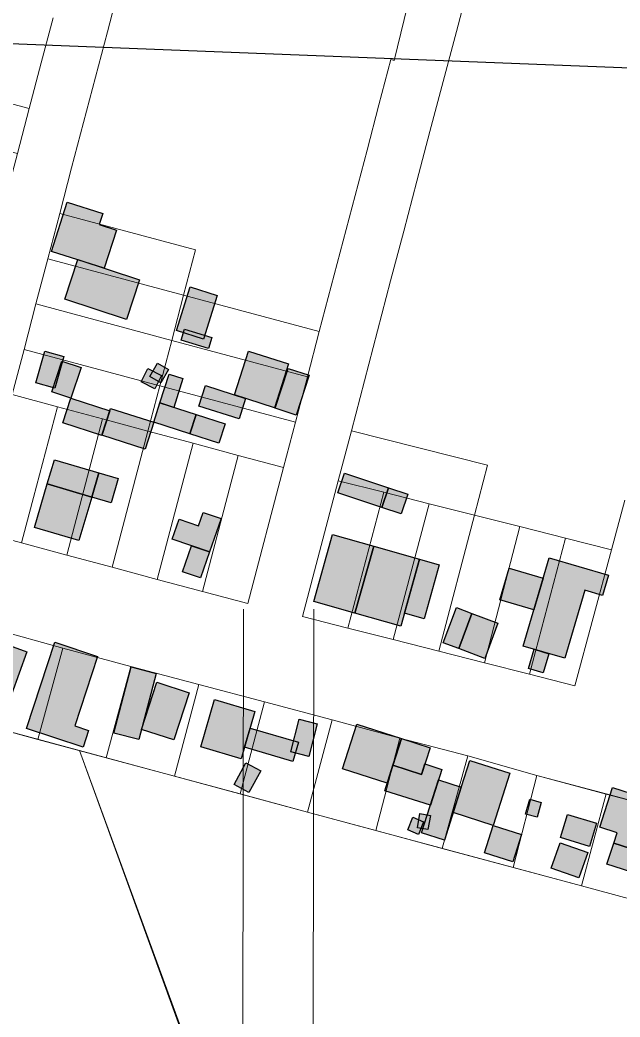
# Model space of a CAD drawing. Header units: millimetres. Extents: x -71 to 10084, y -63 to 6230.
# Drawn here: x 6031 to 6159.1, y 3571.6 to 3784.3 of the extents above; entities that cross this region are included whole.
import ezdxf

# ---------------------------------------------------------------- set-up
doc = ezdxf.new("R2010")
doc.units = ezdxf.units.MM
doc.layers.add('0 Límite subáreas', color=1, linetype='Continuous')
doc.layers.add('Edificaciones Pilar', color=50, linetype='Continuous')
for name, color, linetype, lineweight, true_color in [('00.PROPUESTAS EDIFICACION', 251, 'Continuous', 5, 0x575757), ('01. Manzanas Esc. Urbana', 254, 'Continuous', 5, 0xcccccc), ('01. Parcelas Esc. Urbana', 8, 'Continuous', 5, 0x808080)]:
    doc.layers.add(name, color=color, linetype=linetype, lineweight=lineweight, true_color=true_color)

msp = doc.modelspace()

# ---------------------------------------------------------------- hatches: boundary and pattern name
at = {"layer": 'Edificaciones Pilar', "transparency": 33554559}
for points in [[(6048.96, 3731.31), (6037.73, 3734.87), (6041.07, 3745.41), (6048.63, 3743.01), (6047.86, 3740.6), (6051.54, 3739.44), (6048.96, 3731.31)], [(6053.7, 3720.35), (6040.55, 3724.68), (6043.35, 3733.18), (6056.5, 3728.84), (6053.7, 3720.35)], [(6070.14, 3716.2), (6064.39, 3717.99), (6067.31, 3727.31), (6073.05, 3725.51), (6070.14, 3716.2)], [(6071.25, 3714.21), (6065.38, 3715.95), (6066.08, 3718.3), (6071.94, 3716.55), (6071.25, 3714.21)], [(6040.35, 3712.46), (6038.42, 3705.69), (6034.38, 3706.84), (6036.31, 3713.61), (6040.35, 3712.46)], [(6085.3, 3701.54), (6076.74, 3704.28), (6079.74, 3713.64), (6088.29, 3710.9), (6085.3, 3701.54)], [(6041.86, 3703.58), (6037.77, 3704.92), (6039.91, 3711.46), (6044, 3710.12), (6041.86, 3703.58)], [(6061.02, 3706.84), (6058.71, 3708.19), (6060.36, 3711.02), (6062.67, 3709.68), (6061.02, 3706.84)], [(6059.74, 3705.6), (6056.82, 3707.04), (6058.24, 3709.89), (6061.15, 3708.44), (6059.74, 3705.6)], [(6063.78, 3701.63), (6060.83, 3702.57), (6062.8, 3708.74), (6065.75, 3707.79), (6063.78, 3701.63)], [(6089.92, 3699.98), (6085.44, 3701.44), (6088.21, 3709.95), (6092.69, 3708.49), (6089.92, 3699.98)], [(6077.73, 3699.16), (6069.16, 3701.9), (6070.55, 3706.26), (6079.12, 3703.52), (6077.73, 3699.16)], [(6048.45, 3695.65), (6040.15, 3698.36), (6041.86, 3703.58), (6050.16, 3700.87), (6048.45, 3695.65)], [(6067.26, 3695.96), (6059.51, 3698.45), (6060.83, 3702.57), (6068.58, 3700.09), (6067.26, 3695.96)], [(6057.67, 3692.71), (6048.43, 3695.67), (6050.26, 3701.4), (6059.51, 3698.45), (6057.67, 3692.71)], [(6073.45, 3693.99), (6067.26, 3695.96), (6068.58, 3700.09), (6074.77, 3698.11), (6073.45, 3693.99)], [(6046.28, 3682.49), (6036.81, 3685.29), (6038.34, 3690.46), (6047.82, 3687.66), (6046.28, 3682.49)], [(6050.42, 3681.27), (6046.28, 3682.49), (6047.82, 3687.66), (6051.95, 3686.44), (6050.42, 3681.27)], [(6108.23, 3680.29), (6098.85, 3683.4), (6100.24, 3687.6), (6109.62, 3684.5), (6108.23, 3680.29)], [(6043.54, 3673.21), (6034.07, 3676), (6036.81, 3685.29), (6046.28, 3682.49), (6043.54, 3673.21)], [(6112.37, 3678.92), (6108.23, 3680.29), (6109.62, 3684.5), (6113.76, 3683.12), (6112.37, 3678.92)], [(6071.43, 3670.8), (6063.48, 3673.55), (6064.94, 3677.76), (6069.05, 3676.34), (6070.06, 3679.24), (6073.89, 3677.91), (6071.43, 3670.8)], [(6102.48, 3657.76), (6093.69, 3660.25), (6097.72, 3674.49), (6106.5, 3672.01), (6102.48, 3657.76)], [(6069.5, 3665.25), (6065.67, 3666.58), (6067.59, 3672.13), (6071.43, 3670.8), (6069.5, 3665.25)], [(6102.48, 3657.76), (6106.5, 3672.01), (6116.29, 3669.24), (6112.26, 3655), (6102.48, 3657.76)], [(6120.47, 3668.06), (6117.22, 3656.56), (6113.03, 3657.74), (6116.28, 3669.25), (6120.47, 3668.06)], [(6147.25, 3648.11), (6138.41, 3650.72), (6143.97, 3669.56), (6156.57, 3665.85), (6155.29, 3661.5), (6151.53, 3662.61), (6147.25, 3648.11)], [(6140.69, 3658.45), (6133.39, 3660.6), (6135.39, 3667.37), (6142.69, 3665.22), (6140.69, 3658.45)], [(6127.45, 3657.68), (6124.64, 3650.17), (6121.32, 3651.41), (6124.13, 3658.92), (6127.45, 3657.68)], [(6130.18, 3648.1), (6124.64, 3650.17), (6127.45, 3657.68), (6132.99, 3655.61), (6130.18, 3648.1)], [(6029.17, 3640.37), (6020.1, 3643.63), (6023.38, 3652.77), (6032.45, 3649.51), (6029.17, 3640.37)], [(6044.47, 3629.18), (6032.38, 3633.15), (6038.41, 3651.52), (6047.54, 3648.52), (6042.66, 3633.68), (6045.63, 3632.7), (6044.47, 3629.18)], [(6142.69, 3645), (6139.53, 3645.93), (6140.74, 3650.03), (6143.9, 3649.1), (6142.69, 3645)], [(6056.31, 3630.77), (6051.03, 3632.16), (6054.74, 3646.28), (6060.02, 3644.89), (6056.31, 3630.77)], [(6063.8, 3630.7), (6056.91, 3632.93), (6060.17, 3643), (6067.06, 3640.77), (6063.8, 3630.7)], [(6078.21, 3626.69), (6069.57, 3629.21), (6072.5, 3639.29), (6081.14, 3636.77), (6078.21, 3626.69)], [(6094.4, 3634.13), (6092.62, 3627.17), (6088.76, 3628.16), (6090.55, 3635.12), (6094.4, 3634.13)], [(6089.23, 3626.13), (6078.92, 3629.14), (6080.11, 3633.24), (6090.43, 3630.24), (6089.23, 3626.13)], [(6109.36, 3621.5), (6099.84, 3624.54), (6102.87, 3634.03), (6112.39, 3630.99), (6109.36, 3621.5)], [(6116.68, 3623.34), (6110.57, 3625.29), (6112.39, 3630.99), (6118.5, 3629.04), (6116.68, 3623.34)], [(6079.84, 3619.49), (6076.69, 3621.21), (6079.21, 3625.82), (6082.36, 3624.1), (6079.84, 3619.49)], [(6131.99, 3612.47), (6123.45, 3615.2), (6127, 3626.32), (6135.55, 3623.6), (6131.99, 3612.47)], [(6118.57, 3616.76), (6108.84, 3619.87), (6110.57, 3625.29), (6116.68, 3623.34), (6117.4, 3625.59), (6121.02, 3624.43), (6118.57, 3616.76)], [(6125.18, 3620.62), (6121.57, 3609.33), (6116.69, 3610.89), (6120.3, 3622.18), (6125.18, 3620.62)], [(6158.43, 3610.87), (6154.72, 3612.07), (6157.47, 3620.57), (6169.85, 3616.56), (6166.4, 3605.88), (6157.73, 3608.69), (6158.43, 3610.87)], [(6141.37, 3614.2), (6138.91, 3614.88), (6139.8, 3618.04), (6142.25, 3617.35), (6141.37, 3614.2)], [(6116.03, 3610.56), (6113.75, 3611.5), (6114.86, 3614.2), (6117.14, 3613.26), (6116.03, 3610.56)], [(6118.05, 3611.59), (6115.8, 3611.98), (6116.32, 3614.99), (6118.57, 3614.6), (6118.05, 3611.59)], [(6152.55, 3608.01), (6146.37, 3609.86), (6147.85, 3614.82), (6154.04, 3612.97), (6152.55, 3608.01)], [(6136.15, 3604.67), (6130.12, 3606.6), (6131.99, 3612.47), (6138.03, 3610.54), (6136.15, 3604.67)], [(6150.29, 3601.3), (6144.39, 3603.35), (6146.27, 3608.76), (6152.17, 3606.71), (6150.29, 3601.3)], [(6164.95, 3601.42), (6156.28, 3604.22), (6157.73, 3608.69), (6166.4, 3605.88), (6164.95, 3601.42)]]:
    msp.add_hatch(color=256, dxfattribs=at).paths.add_polyline_path(points, flags=0)

# ---------------------------------------------------------------- linework, layer by layer
at = {"layer": '0 Límite subáreas', "linetype": 'Continuous'}
msp.add_lwpolyline([(6291.82, 3581.59), (6222.76, 3374.1), (6103.31, 2706.91), (5956.01, 2708.42), (5949.06, 2531.45), (5375.81, 2553.95), (5424.84, 3802.99), (6299.16, 3768.67)], close=True, dxfattribs=at)
at = {"layer": '00.PROPUESTAS EDIFICACION', "linetype": 'Continuous'}
for p, q in [((6078.68, 3658.61), (6078.42, 3468.26)), ((6093.68, 3658.59), (6093.42, 3469.67))]:
    msp.add_line(p, q, dxfattribs=at)
at = {"layer": '01. Manzanas Esc. Urbana', "linetype": 'Continuous', "flags": 128}
for points in [[(6120.84, 3816.49), (6110.88, 3775.62), (6110.14, 3775.83), (6107.6, 3766.14), (6105.06, 3756.45), (6102.52, 3746.8), (6099.95, 3737.13), (6097.41, 3727.49), (6094.87, 3717.8), (6092.33, 3708.11), (6089.78, 3698.46), (6087.25, 3688.77), (6079.6, 3659.77), (6069.95, 3662.35), (6060.29, 3664.94), (6050.64, 3667.53), (6040.97, 3670.14), (6031.31, 3672.73), (6021.66, 3675.32)], [(6160.06, 3681.85), (6157.23, 3671.25), (6149.44, 3642.27), (6139.76, 3644.72), (6130.15, 3647.16), (6120.38, 3649.64), (6110.66, 3652.09), (6100.98, 3654.54), (6091.28, 3657.01), (6098.91, 3685.99), (6101.72, 3696.65), (6104.51, 3707.29), (6107.29, 3717.93), (6110.1, 3728.59), (6112.92, 3739.21), (6115.71, 3749.85), (6118.49, 3760.49), (6121.31, 3771.1), (6124.12, 3781.77), (6132.48, 3813.57), (6142.3, 3811.67), (6152.17, 3809.78), (6162, 3807.89)], [(6038.03, 3784.72), (6035.49, 3775.08), (6032.95, 3765.39), (6030.41, 3755.74), (6027.87, 3746.05), (6025.33, 3736.36), (6022.78, 3726.72), (6020.22, 3717.05), (6017.67, 3707.4), (6010.05, 3678.37), (6000.4, 3680.92), (5990.72, 3683.46), (5981.03, 3686), (5971.38, 3688.54), (5961.69, 3691.08), (5952.04, 3693.63), (5959.65, 3722.63), (5962.19, 3732.32), (5964.75, 3741.99), (5967.48, 3752.39), (5970.03, 3762.15), (5972.64, 3772.03), (5975.17, 3781.61), (5977.71, 3791.3)], [(6029.29, 3704.34), (6031.83, 3713.99), (6034.37, 3723.68), (6036.91, 3733.32), (6039.45, 3743.01), (6041.99, 3752.7), (6044.54, 3762.35), (6047.1, 3772.02), (6049.64, 3781.71), (6052.18, 3791.36)], [(6025.71, 3654.28), (6040.11, 3650.28), (6054.61, 3646.36), (6069.15, 3642.53), (6083.18, 3638.8), (6097.63, 3634.98), (6112.08, 3631.09), (6126.58, 3627.32), (6141.33, 3623.15), (6156.11, 3619.17), (6170.76, 3615.27)]]:
    msp.add_lwpolyline(points, dxfattribs=at)
at = {"layer": '01. Parcelas Esc. Urbana', "linetype": 'Continuous', "flags": 128}
for points in [[(6001.36, 3763.38), (6001.52, 3764.01), (6003.9, 3773.03), (6032.95, 3765.39), (6030.41, 3755.74), (6001.36, 3763.38)], [(6001.36, 3763.38), (6001.52, 3764.01), (6003.9, 3773.03), (6032.95, 3765.39), (6030.41, 3755.74), (6001.36, 3763.38)], [(6001.36, 3763.38), (6001.52, 3764.01), (6003.9, 3773.03), (6032.95, 3765.39), (6030.41, 3755.74), (6001.36, 3763.38)], [(6036.91, 3733.32), (6039.45, 3743.01), (6068.45, 3735.25), (6065.91, 3725.56), (6036.91, 3733.32)], [(6036.91, 3733.32), (6039.45, 3743.01), (6068.45, 3735.25), (6065.91, 3725.56), (6036.91, 3733.32)], [(6036.91, 3733.32), (6039.45, 3743.01), (6068.45, 3735.25), (6065.91, 3725.56), (6036.91, 3733.32)], [(6036.91, 3733.32), (6065.91, 3725.56), (6063.37, 3715.87), (6034.37, 3723.68), (6036.91, 3733.32)], [(6036.91, 3733.32), (6065.91, 3725.56), (6063.37, 3715.87), (6034.37, 3723.68), (6036.91, 3733.32)], [(6036.91, 3733.32), (6065.91, 3725.56), (6063.37, 3715.87), (6034.37, 3723.68), (6036.91, 3733.32)], [(6031.83, 3713.99), (6034.37, 3723.68), (6063.37, 3715.87), (6060.83, 3706.23), (6031.83, 3713.99)], [(6031.83, 3713.99), (6034.37, 3723.68), (6063.37, 3715.87), (6060.83, 3706.23), (6031.83, 3713.99)], [(6031.83, 3713.99), (6034.37, 3723.68), (6063.37, 3715.87), (6060.83, 3706.23), (6031.83, 3713.99)], [(6065.91, 3725.56), (6094.87, 3717.8), (6092.33, 3708.11), (6063.37, 3715.87), (6065.91, 3725.56)], [(6065.91, 3725.56), (6094.87, 3717.8), (6092.33, 3708.11), (6063.37, 3715.87), (6065.91, 3725.56)], [(6065.91, 3725.56), (6094.87, 3717.8), (6092.33, 3708.11), (6063.37, 3715.87), (6065.91, 3725.56)], [(6060.83, 3706.23), (6063.37, 3715.87), (6092.33, 3708.11), (6089.78, 3698.46), (6060.83, 3706.23)], [(6060.83, 3706.23), (6063.37, 3715.87), (6092.33, 3708.11), (6089.78, 3698.46), (6060.83, 3706.23)], [(6060.83, 3706.23), (6063.37, 3715.87), (6092.33, 3708.11), (6089.78, 3698.46), (6060.83, 3706.23)], [(6029.29, 3704.34), (6031.83, 3713.99), (6060.83, 3706.23), (6058.29, 3696.54), (6048.61, 3699.15), (6038.96, 3701.73), (6029.29, 3704.34)], [(6029.29, 3704.34), (6031.83, 3713.99), (6060.83, 3706.23), (6058.29, 3696.54), (6048.61, 3699.15), (6038.96, 3701.73), (6029.29, 3704.34)], [(6029.29, 3704.34), (6031.83, 3713.99), (6060.83, 3706.23), (6058.29, 3696.54), (6048.61, 3699.15), (6038.96, 3701.73), (6029.29, 3704.34)], [(6058.29, 3696.54), (6060.83, 3706.23), (6089.78, 3698.46), (6087.25, 3688.77), (6077.57, 3691.38), (6067.92, 3693.97), (6058.29, 3696.54)], [(6058.29, 3696.54), (6060.83, 3706.23), (6089.78, 3698.46), (6087.25, 3688.77), (6077.57, 3691.38), (6067.92, 3693.97), (6058.29, 3696.54)], [(6058.29, 3696.54), (6060.83, 3706.23), (6089.78, 3698.46), (6087.25, 3688.77), (6077.57, 3691.38), (6067.92, 3693.97), (6058.29, 3696.54)], [(6021.66, 3675.32), (6029.29, 3704.34), (6038.96, 3701.73), (6031.31, 3672.73), (6021.66, 3675.32)], [(6021.66, 3675.32), (6029.29, 3704.34), (6038.96, 3701.73), (6031.31, 3672.73), (6021.66, 3675.32)], [(6021.66, 3675.32), (6029.29, 3704.34), (6038.96, 3701.73), (6031.31, 3672.73), (6021.66, 3675.32)], [(6038.96, 3701.73), (6048.61, 3699.15), (6040.97, 3670.14), (6031.31, 3672.73), (6038.96, 3701.73)], [(6038.96, 3701.73), (6048.61, 3699.15), (6040.97, 3670.14), (6031.31, 3672.73), (6038.96, 3701.73)], [(6038.96, 3701.73), (6048.61, 3699.15), (6040.97, 3670.14), (6031.31, 3672.73), (6038.96, 3701.73)], [(6048.61, 3699.15), (6058.29, 3696.54), (6050.64, 3667.53), (6040.97, 3670.14), (6048.61, 3699.15)], [(6048.61, 3699.15), (6058.29, 3696.54), (6050.64, 3667.53), (6040.97, 3670.14), (6048.61, 3699.15)], [(6048.61, 3699.15), (6058.29, 3696.54), (6050.64, 3667.53), (6040.97, 3670.14), (6048.61, 3699.15)], [(6050.64, 3667.53), (6058.29, 3696.54), (6067.92, 3693.97), (6060.29, 3664.94), (6050.64, 3667.53)], [(6050.64, 3667.53), (6058.29, 3696.54), (6067.92, 3693.97), (6060.29, 3664.94), (6050.64, 3667.53)], [(6050.64, 3667.53), (6058.29, 3696.54), (6067.92, 3693.97), (6060.29, 3664.94), (6050.64, 3667.53)], [(6101.72, 3696.65), (6130.78, 3689.28), (6127.99, 3678.64), (6118.31, 3681.09), (6108.61, 3683.56), (6098.91, 3685.99), (6101.72, 3696.65)], [(6101.72, 3696.65), (6130.78, 3689.28), (6127.99, 3678.64), (6118.31, 3681.09), (6108.61, 3683.56), (6098.91, 3685.99), (6101.72, 3696.65)], [(6101.72, 3696.65), (6130.78, 3689.28), (6127.99, 3678.64), (6118.31, 3681.09), (6108.61, 3683.56), (6098.91, 3685.99), (6101.72, 3696.65)], [(6060.29, 3664.94), (6067.92, 3693.97), (6077.57, 3691.38), (6069.95, 3662.35), (6060.29, 3664.94)], [(6060.29, 3664.94), (6067.92, 3693.97), (6077.57, 3691.38), (6069.95, 3662.35), (6060.29, 3664.94)], [(6060.29, 3664.94), (6067.92, 3693.97), (6077.57, 3691.38), (6069.95, 3662.35), (6060.29, 3664.94)], [(6069.95, 3662.35), (6077.57, 3691.38), (6087.25, 3688.77), (6079.6, 3659.77), (6069.95, 3662.35)], [(6069.95, 3662.35), (6077.57, 3691.38), (6087.25, 3688.77), (6079.6, 3659.77), (6069.95, 3662.35)], [(6069.95, 3662.35), (6077.57, 3691.38), (6087.25, 3688.77), (6079.6, 3659.77), (6069.95, 3662.35)], [(6091.28, 3657.01), (6098.91, 3685.99), (6108.61, 3683.56), (6100.98, 3654.54), (6091.28, 3657.01)], [(6091.28, 3657.01), (6098.91, 3685.99), (6108.61, 3683.56), (6100.98, 3654.54), (6091.28, 3657.01)], [(6091.28, 3657.01), (6098.91, 3685.99), (6108.61, 3683.56), (6100.98, 3654.54), (6091.28, 3657.01)], [(6100.98, 3654.54), (6108.61, 3683.56), (6118.31, 3681.09), (6110.66, 3652.09), (6100.98, 3654.54)], [(6100.98, 3654.54), (6108.61, 3683.56), (6118.31, 3681.09), (6110.66, 3652.09), (6100.98, 3654.54)], [(6100.98, 3654.54), (6108.61, 3683.56), (6118.31, 3681.09), (6110.66, 3652.09), (6100.98, 3654.54)], [(6110.66, 3652.09), (6118.31, 3681.09), (6127.99, 3678.64), (6120.38, 3649.64), (6110.66, 3652.09)], [(6110.66, 3652.09), (6118.31, 3681.09), (6127.99, 3678.64), (6120.38, 3649.64), (6110.66, 3652.09)], [(6110.66, 3652.09), (6118.31, 3681.09), (6127.99, 3678.64), (6120.38, 3649.64), (6110.66, 3652.09)], [(6120.38, 3649.64), (6127.99, 3678.64), (6137.71, 3676.19), (6130.15, 3647.16), (6120.38, 3649.64)], [(6120.38, 3649.64), (6127.99, 3678.64), (6137.71, 3676.19), (6130.15, 3647.16), (6120.38, 3649.64)], [(6120.38, 3649.64), (6127.99, 3678.64), (6137.71, 3676.19), (6130.15, 3647.16), (6120.38, 3649.64)], [(6130.15, 3647.16), (6137.71, 3676.19), (6147.39, 3673.74), (6139.76, 3644.72), (6130.15, 3647.16)], [(6130.15, 3647.16), (6137.71, 3676.19), (6147.39, 3673.74), (6139.76, 3644.72), (6130.15, 3647.16)], [(6130.15, 3647.16), (6137.71, 3676.19), (6147.39, 3673.74), (6139.76, 3644.72), (6130.15, 3647.16)], [(6139.76, 3644.72), (6147.39, 3673.74), (6157.23, 3671.25), (6149.44, 3642.27), (6139.76, 3644.72)], [(6139.76, 3644.72), (6147.39, 3673.74), (6157.23, 3671.25), (6149.44, 3642.27), (6139.76, 3644.72)], [(6139.76, 3644.72), (6147.39, 3673.74), (6157.23, 3671.25), (6149.44, 3642.27), (6139.76, 3644.72)], [(6040.11, 3650.28), (6034.77, 3630.83), (6020.5, 3634.67), (6025.71, 3654.28), (6040.11, 3650.28)], [(6040.11, 3650.28), (6034.77, 3630.83), (6020.5, 3634.67), (6025.71, 3654.28), (6040.11, 3650.28)], [(6054.61, 3646.36), (6049.37, 3626.9), (6034.77, 3630.83), (6040.11, 3650.28), (6054.61, 3646.36)], [(6054.61, 3646.36), (6049.37, 3626.9), (6034.77, 3630.83), (6040.11, 3650.28), (6054.61, 3646.36)], [(6069.15, 3642.53), (6063.95, 3622.97), (6049.37, 3626.9), (6054.61, 3646.36), (6069.15, 3642.53)], [(6069.15, 3642.53), (6063.95, 3622.97), (6049.37, 3626.9), (6054.61, 3646.36), (6069.15, 3642.53)], [(6083.18, 3638.8), (6077.99, 3619.18), (6063.95, 3622.97), (6069.15, 3642.53), (6083.18, 3638.8)], [(6083.18, 3638.8), (6077.99, 3619.18), (6063.95, 3622.97), (6069.15, 3642.53), (6083.18, 3638.8)], [(6005.98, 3638.59), (6043.65, 3628.44), (6066.23, 3566.32), (6069.79, 3557.15), (6065.07, 3559.68), (6021.05, 3510.02), (6011.21, 3519.04), (6027.31, 3537.35), (6031.34, 3534.21), (6033.43, 3536.58), (6028.17, 3541.17), (6035.18, 3549.86), (6016.08, 3566.15), (6012.97, 3562.73), (5980.05, 3591.63), (5980.73, 3597.48), (6005.98, 3638.59)], [(6005.98, 3638.59), (6043.65, 3628.44), (6066.23, 3566.32), (6069.79, 3557.15), (6065.07, 3559.68), (6021.05, 3510.02), (6011.21, 3519.04), (6027.31, 3537.35), (6031.34, 3534.21), (6033.43, 3536.58), (6028.17, 3541.17), (6035.18, 3549.86), (6016.08, 3566.15), (6012.97, 3562.73), (5980.05, 3591.63), (5980.73, 3597.48), (6005.98, 3638.59)], [(6097.63, 3634.98), (6092.34, 3615.32), (6077.99, 3619.18), (6083.18, 3638.8), (6097.63, 3634.98)], [(6097.63, 3634.98), (6092.34, 3615.32), (6077.99, 3619.18), (6083.18, 3638.8), (6097.63, 3634.98)], [(6112.08, 3631.09), (6106.95, 3611.38), (6092.34, 3615.32), (6097.63, 3634.98), (6112.08, 3631.09)], [(6112.08, 3631.09), (6106.95, 3611.38), (6092.34, 3615.32), (6097.63, 3634.98), (6112.08, 3631.09)], [(6126.58, 3627.32), (6121.08, 3607.57), (6106.95, 3611.38), (6112.08, 3631.09), (6126.58, 3627.32)], [(6126.58, 3627.32), (6121.08, 3607.57), (6106.95, 3611.38), (6112.08, 3631.09), (6126.58, 3627.32)], [(6043.65, 3628.44), (6092.34, 3615.32), (6150.83, 3599.56), (6165.27, 3595.67), (6170.76, 3615.27), (6184.61, 3611.59), (6179.36, 3591.87), (6193.62, 3588.03), (6208.36, 3584.05), (6222.66, 3580.2), (6239.86, 3575.57), (6230.81, 3552.15), (6207.05, 3558.45), (6151.74, 3514.21), (6069.79, 3557.15), (6043.65, 3628.44)], [(6043.65, 3628.44), (6092.34, 3615.32), (6150.83, 3599.56), (6165.27, 3595.67), (6170.76, 3615.27), (6184.61, 3611.59), (6179.36, 3591.87), (6193.62, 3588.03), (6208.36, 3584.05), (6222.66, 3580.2), (6239.86, 3575.57), (6230.81, 3552.15), (6207.05, 3558.45), (6151.74, 3514.21), (6069.79, 3557.15), (6043.65, 3628.44)], [(6141.33, 3623.15), (6136.24, 3603.49), (6121.08, 3607.57), (6126.58, 3627.32), (6141.33, 3623.15)], [(6141.33, 3623.15), (6136.24, 3603.49), (6121.08, 3607.57), (6126.58, 3627.32), (6141.33, 3623.15)], [(6156.11, 3619.18), (6150.83, 3599.56), (6136.24, 3603.49), (6141.33, 3623.15), (6156.11, 3619.18)], [(6156.11, 3619.18), (6150.83, 3599.56), (6136.24, 3603.49), (6141.33, 3623.15), (6156.11, 3619.18)], [(6170.76, 3615.27), (6165.27, 3595.67), (6150.83, 3599.56), (6156.11, 3619.18), (6170.76, 3615.27)], [(6170.76, 3615.27), (6165.27, 3595.67), (6150.83, 3599.56), (6156.11, 3619.18), (6170.76, 3615.27)]]:
    msp.add_lwpolyline(points, close=True, dxfattribs=at)
at = {"layer": 'Edificaciones Pilar', "linetype": 'Continuous', "flags": 128}
for points in [[(6048.96, 3731.31), (6037.73, 3734.87), (6041.07, 3745.41), (6048.63, 3743.01), (6047.86, 3740.6), (6051.54, 3739.44), (6048.96, 3731.31)], [(6053.7, 3720.35), (6040.55, 3724.68), (6043.35, 3733.18), (6056.5, 3728.84), (6053.7, 3720.35)], [(6070.14, 3716.2), (6064.39, 3717.99), (6067.31, 3727.31), (6073.05, 3725.51), (6070.14, 3716.2)], [(6071.25, 3714.21), (6065.38, 3715.95), (6066.08, 3718.3), (6071.94, 3716.55), (6071.25, 3714.21)], [(6040.35, 3712.46), (6038.42, 3705.69), (6034.38, 3706.84), (6036.31, 3713.61), (6040.35, 3712.46)], [(6085.3, 3701.54), (6076.74, 3704.28), (6079.74, 3713.64), (6088.29, 3710.9), (6085.3, 3701.54)], [(6041.86, 3703.58), (6037.77, 3704.92), (6039.91, 3711.46), (6044, 3710.12), (6041.86, 3703.58)], [(6061.02, 3706.84), (6058.71, 3708.19), (6060.36, 3711.02), (6062.67, 3709.68), (6061.02, 3706.84)], [(6059.74, 3705.6), (6056.82, 3707.04), (6058.24, 3709.89), (6061.15, 3708.44), (6059.74, 3705.6)], [(6063.78, 3701.63), (6060.83, 3702.57), (6062.8, 3708.74), (6065.75, 3707.79), (6063.78, 3701.63)], [(6089.92, 3699.98), (6085.44, 3701.44), (6088.21, 3709.95), (6092.69, 3708.49), (6089.92, 3699.98)], [(6077.73, 3699.16), (6069.16, 3701.9), (6070.55, 3706.26), (6079.12, 3703.52), (6077.73, 3699.16)], [(6048.45, 3695.65), (6040.15, 3698.36), (6041.86, 3703.58), (6050.16, 3700.87), (6048.45, 3695.65)], [(6067.26, 3695.96), (6059.51, 3698.45), (6060.83, 3702.57), (6068.58, 3700.09), (6067.26, 3695.96)], [(6057.67, 3692.71), (6048.43, 3695.67), (6050.26, 3701.4), (6059.51, 3698.45), (6057.67, 3692.71)], [(6073.45, 3693.99), (6067.26, 3695.96), (6068.58, 3700.09), (6074.77, 3698.11), (6073.45, 3693.99)], [(6046.28, 3682.49), (6036.81, 3685.29), (6038.34, 3690.46), (6047.82, 3687.66), (6046.28, 3682.49)], [(6050.42, 3681.27), (6046.28, 3682.49), (6047.82, 3687.66), (6051.95, 3686.44), (6050.42, 3681.27)], [(6108.23, 3680.29), (6098.85, 3683.4), (6100.24, 3687.6), (6109.62, 3684.5), (6108.23, 3680.29)], [(6043.54, 3673.21), (6034.07, 3676), (6036.81, 3685.29), (6046.28, 3682.49), (6043.54, 3673.21)], [(6112.37, 3678.92), (6108.23, 3680.29), (6109.62, 3684.5), (6113.76, 3683.12), (6112.37, 3678.92)], [(6071.43, 3670.8), (6063.48, 3673.55), (6064.94, 3677.76), (6069.05, 3676.34), (6070.06, 3679.24), (6073.89, 3677.91), (6071.43, 3670.8)], [(6102.48, 3657.76), (6093.69, 3660.25), (6097.72, 3674.49), (6106.5, 3672.01), (6102.48, 3657.76)], [(6069.5, 3665.25), (6065.67, 3666.58), (6067.59, 3672.13), (6071.43, 3670.8), (6069.5, 3665.25)], [(6102.48, 3657.76), (6106.5, 3672.01), (6116.29, 3669.24), (6112.26, 3655), (6102.48, 3657.76)], [(6120.47, 3668.06), (6117.22, 3656.56), (6113.03, 3657.74), (6116.28, 3669.25), (6120.47, 3668.06)], [(6147.25, 3648.11), (6138.41, 3650.72), (6143.97, 3669.56), (6156.57, 3665.85), (6155.29, 3661.5), (6151.53, 3662.61), (6147.25, 3648.11)], [(6140.69, 3658.45), (6133.39, 3660.6), (6135.39, 3667.37), (6142.69, 3665.22), (6140.69, 3658.45)], [(6127.45, 3657.68), (6124.64, 3650.17), (6121.32, 3651.41), (6124.13, 3658.92), (6127.45, 3657.68)], [(6130.18, 3648.1), (6124.64, 3650.17), (6127.45, 3657.68), (6132.99, 3655.61), (6130.18, 3648.1)], [(6029.17, 3640.37), (6020.1, 3643.63), (6023.38, 3652.77), (6032.45, 3649.51), (6029.17, 3640.37)], [(6044.47, 3629.18), (6032.38, 3633.15), (6038.41, 3651.52), (6047.54, 3648.52), (6042.66, 3633.68), (6045.63, 3632.7), (6044.47, 3629.18)], [(6142.69, 3645), (6139.53, 3645.93), (6140.74, 3650.03), (6143.9, 3649.1), (6142.69, 3645)], [(6056.31, 3630.77), (6051.03, 3632.16), (6054.74, 3646.28), (6060.02, 3644.89), (6056.31, 3630.77)], [(6063.8, 3630.7), (6056.91, 3632.93), (6060.17, 3643), (6067.06, 3640.77), (6063.8, 3630.7)], [(6078.21, 3626.69), (6069.57, 3629.21), (6072.5, 3639.29), (6081.14, 3636.77), (6078.21, 3626.69)], [(6094.4, 3634.13), (6092.62, 3627.17), (6088.76, 3628.16), (6090.55, 3635.12), (6094.4, 3634.13)], [(6089.23, 3626.13), (6078.92, 3629.14), (6080.11, 3633.24), (6090.43, 3630.24), (6089.23, 3626.13)], [(6109.36, 3621.5), (6099.84, 3624.54), (6102.87, 3634.03), (6112.39, 3630.99), (6109.36, 3621.5)], [(6116.68, 3623.34), (6110.57, 3625.29), (6112.39, 3630.99), (6118.5, 3629.04), (6116.68, 3623.34)], [(6079.84, 3619.49), (6076.69, 3621.21), (6079.21, 3625.82), (6082.36, 3624.1), (6079.84, 3619.49)], [(6131.99, 3612.47), (6123.45, 3615.2), (6127, 3626.32), (6135.55, 3623.6), (6131.99, 3612.47)], [(6118.57, 3616.76), (6108.84, 3619.87), (6110.57, 3625.29), (6116.68, 3623.34), (6117.4, 3625.59), (6121.02, 3624.43), (6118.57, 3616.76)], [(6125.18, 3620.62), (6121.57, 3609.33), (6116.69, 3610.89), (6120.3, 3622.18), (6125.18, 3620.62)], [(6158.43, 3610.87), (6154.72, 3612.07), (6157.47, 3620.57), (6169.85, 3616.56), (6166.4, 3605.88), (6157.73, 3608.69), (6158.43, 3610.87)], [(6141.37, 3614.2), (6138.91, 3614.88), (6139.8, 3618.04), (6142.25, 3617.35), (6141.37, 3614.2)], [(6116.03, 3610.56), (6113.75, 3611.5), (6114.86, 3614.2), (6117.14, 3613.26), (6116.03, 3610.56)], [(6118.05, 3611.59), (6115.8, 3611.98), (6116.32, 3614.99), (6118.57, 3614.6), (6118.05, 3611.59)], [(6152.55, 3608.01), (6146.37, 3609.86), (6147.85, 3614.82), (6154.04, 3612.97), (6152.55, 3608.01)], [(6136.15, 3604.67), (6130.12, 3606.6), (6131.99, 3612.47), (6138.03, 3610.54), (6136.15, 3604.67)], [(6150.29, 3601.3), (6144.39, 3603.35), (6146.27, 3608.76), (6152.17, 3606.71), (6150.29, 3601.3)], [(6164.95, 3601.42), (6156.28, 3604.22), (6157.73, 3608.69), (6166.4, 3605.88), (6164.95, 3601.42)]]:
    msp.add_lwpolyline(points, close=True, dxfattribs=at)

doc.saveas('drawing.dxf')
